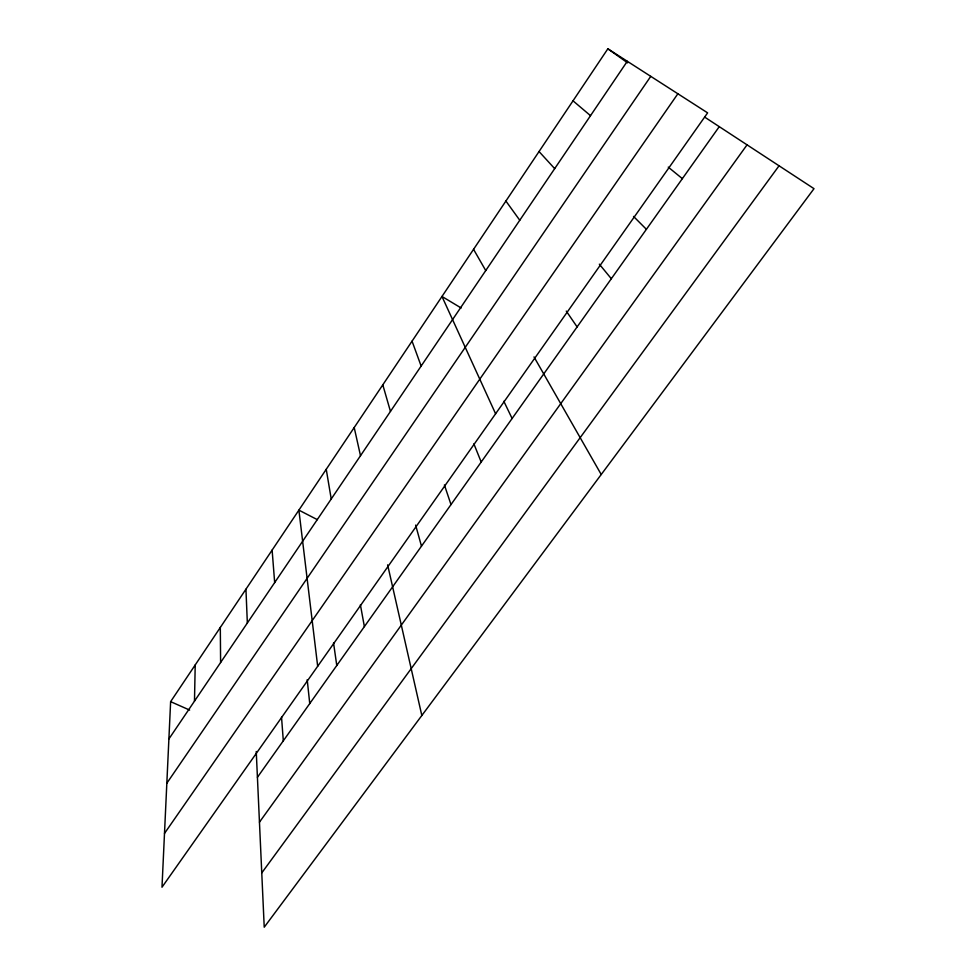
<?xml version="1.0" encoding="UTF-8"?>
<svg xmlns="http://www.w3.org/2000/svg" width="976" height="976" viewBox="0 0 976 976"><rect width="100%" height="100%" fill="white"/><g stroke="black" fill="none" stroke-linecap="round" stroke-linejoin="round"><path stroke-width="1.46" d="M194.48 701.146L195.212 664.949M170.629 701.646L161.992 887.221L707.612 112.862L607.853 48.8L170.629 701.646L189.649 710.077M168.897 738.966L627.3 61.281M166.835 783.228L650.76 76.348M164.505 833.406L677.881 93.757M257.42 777.286L719.263 126.66M259.457 822.17L747.043 144.851M261.763 872.91L779.043 165.798M317.334 519.647L298.888 510.143L317.676 666.279M461.16 307.989L441.982 296.472L495.601 413.763M704.672 117.108L814.008 188.673L264.228 927.2L256.249 751.496M607.853 48.8L627.641 62.867M668.255 167.128L682.358 178.645M573.01 100.821L590.517 115.668M633.534 216.428L646.393 229.311M539.045 151.548L554.685 168.628M599.337 264.167L611.318 278.721M505.897 201.032L519.769 220.247M566.275 311.1L577.109 326.911M473.555 249.331L485.743 270.547M534.006 356.923L601.228 474.495M503.836 401.282L512.107 418.497M473.872 443.824L481.192 462.026M412.055 341.161L421.144 366.061M444.397 484.926L450.997 504.58M382.799 384.837L390.461 411.408M415.63 525.112L421.473 546.17M387.631 564.872L421.827 715.481M354.203 427.537L360.498 455.707M360.4 604.778L364.377 626.592M326.24 469.297L331.23 498.98M333.548 642.891L336.769 665.498M307.208 679.699L309.746 703.562M272.121 550.098L274.671 582.587M281.539 717.214L283.308 740.821M245.94 589.211L247.343 622.993M220.308 627.483L220.613 662.497"/></g></svg>
